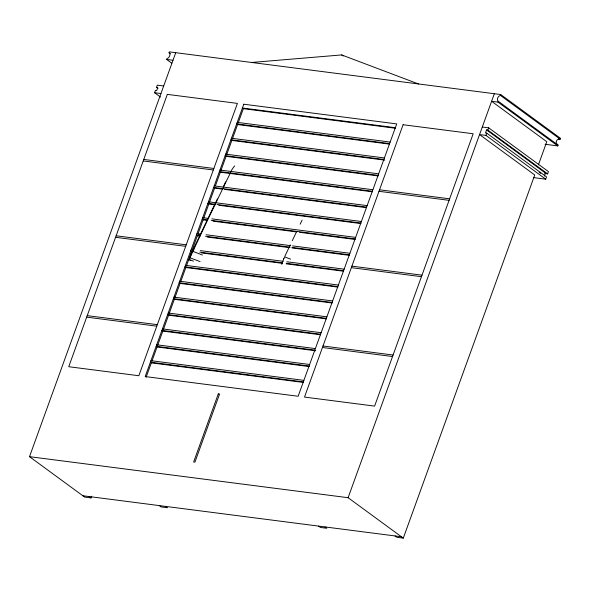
<?xml version="1.0" encoding="UTF-8"?>
<svg xmlns="http://www.w3.org/2000/svg" width="590" height="590" viewBox="0 0 590 590"><rect width="100%" height="100%" fill="white"/><g stroke="black" fill="none" stroke-linecap="round" stroke-linejoin="round"><path stroke-width="0.89" d="M160.48 97.055L154.58 92.726L155.399 90.462L156.674 90.624L157.773 87.593L156.498 87.431L157.316 85.167L163.688 85.985M171.793 63.226L166.631 59.443L166.918 58.639L168.054 58.071A3.496 2.544 -53.8 0 0 169.699 53.52L169.057 52.724L169.367 51.876L500.718 94.54L560.5 138.333L560.19 139.181C556.341 138.178 554.548 143.355 558.052 145.096L557.764 145.9L545.02 144.255M91.679 496.205L91.052 497.916L84.68 497.097L29.5 456.675L175.739 52.694M146.121 377.239L151.32 362.865L150.406 362.186L303.334 381.885M151.873 361.353L157.073 346.979L156.158 346.3L309.086 365.992M314.839 350.106L161.903 330.415L162.825 331.086L157.626 345.46L156.704 344.789L309.632 364.48M320.591 334.22L167.656 314.529L168.578 315.2L163.371 329.574L162.457 328.903L315.385 348.594M326.336 318.334L173.408 298.643L174.33 299.314L169.124 313.688L168.202 313.017L321.137 332.708M332.089 302.449L179.161 282.757L180.075 283.429L174.876 297.803L173.954 297.131L326.889 316.823M180.629 281.917L185.828 267.543L184.913 266.864L337.841 286.563M186.374 266.031L191.58 251.657L190.659 250.979L192.48 251.215M192.126 250.138L197.333 235.764L196.411 235.093L200.054 235.565M197.879 234.252L203.085 219.878L202.164 219.207L207.621 219.908M203.631 218.366L208.831 203.993L207.916 203.321L215.195 204.258M209.384 202.481L214.583 188.107L213.661 187.436L366.596 207.127M215.439 185.747L220.335 172.221L219.414 171.543L372.349 191.241M220.881 170.709L226.088 156.335L225.166 155.657L378.101 175.348M226.634 154.816L231.841 140.442L230.919 139.771L383.847 159.462M232.386 138.93L237.586 124.556L236.671 123.885L389.599 143.577M238.139 123.045L243.338 108.671L242.416 108L395.352 127.691M190.71 260.463L189.006 259.814L191.396 253.221L208.322 217.717M191.603 252.926L189.213 259.519L193.476 261.149M189.006 259.814C202.215 230.97 216.213 202.09 230.115 173.453M281.718 264.364L283.812 258.597M482.296 127.012L488.668 127.831L548.449 171.616L547.631 173.888L487.849 130.102L486.573 129.933L485.474 132.964L486.75 133.126L546.532 176.912L545.713 179.183L485.931 135.398L479.559 134.572L534.739 174.994L403.287 538.124L348.107 497.702L494.346 93.722M485.931 135.398L486.75 133.126M487.849 130.102L488.668 127.831M557.764 145.9L497.982 102.107L498.27 101.303L497.628 100.507A3.496 2.544 -53.8 0 1 499.273 95.964L500.409 95.396L500.718 94.54M538.412 164.853L546.79 141.711L491.61 101.288L497.982 102.107M544.341 176.078L545.433 173.047L486.573 129.933M284.793 256.407L290.302 244.85M292.264 240.72L296.202 232.467M300.14 224.215L302.11 220.122M208.72 216.891L217.378 198.978M223.278 186.757L225.638 181.875M191.396 253.213L192.724 251.311L202.458 255.028M283.606 258.885L284.933 256.982L290.612 259.15M251.62 62.466L341.662 54.929L418.465 83.95M166.631 59.443L173.003 60.261M558.383 138.945L560.19 139.181L500.409 95.396M154.58 92.726L160.952 93.552M243.338 108.671L395.359 128.244M237.217 122.373L390.145 142.065M237.586 124.556L389.606 144.137M544.887 173.534L547.631 173.888M231.464 138.259L384.4 157.95M533.847 177.656L545.713 179.183M231.841 140.442L384.769 160.141M225.712 154.145L378.647 173.836M226.088 156.335L378.109 175.909M143.768 159.44L213.86 168.467M379.54 189.796L449.632 198.823M219.967 170.031L372.895 189.722M143.222 160.952L213.315 169.979M378.987 191.315L449.086 200.334M220.335 172.221L372.356 191.794M214.214 185.916L367.142 205.615M214.583 188.107L222.777 189.161M224.598 189.397L366.604 207.68M208.462 201.81L361.39 221.501M217.017 204.494L360.844 223.013M208.831 203.993L215.203 204.811M218.846 205.283L360.851 223.566M202.709 217.695L208.174 218.396M211.81 218.868L355.645 237.387M211.264 220.38L355.092 238.898M203.085 219.878L207.636 220.468M213.093 221.169L296.844 231.951M299.572 232.305L355.106 239.459M196.957 233.581L200.6 234.046M206.065 234.754L290.723 245.654M292.544 245.89L349.892 253.272M198.793 234.37L200.607 234.606M205.512 236.266L290.177 247.166M291.991 247.402L349.346 254.784M197.333 235.764L200.062 236.118M207.348 237.055L289.27 247.608M292.006 247.955L349.354 255.345M116.134 235.786L186.226 244.813M351.898 266.149L421.99 275.169M115.581 237.298L185.673 246.325M351.352 267.661L421.444 276.688M191.212 249.467L193.94 249.821M200.312 250.639L283.148 261.304M286.792 261.776L344.14 269.158M199.767 252.151L282.603 262.823M286.246 263.288L343.594 270.67M201.596 252.94L282.61 263.376M286.253 263.848L343.601 271.23M185.459 265.353L338.387 285.044M185.828 267.543L337.849 287.116M179.707 281.238L332.635 300.937M180.075 283.429L332.096 303.002M174.33 299.314L326.351 318.888M168.578 315.2L320.599 334.781M87.232 315.628L157.323 324.655M322.995 345.991L393.088 355.018M86.678 317.14L156.77 326.167M322.45 347.503L392.542 356.53M162.825 331.086L315.753 350.785M157.073 346.979L309.094 366.552M150.952 360.674L303.88 380.366M151.32 362.865L303.341 382.438M29.5 456.675L348.107 497.702M82.843 495.748L401.451 536.775M403.287 538.124L396.915 537.306L395.079 535.956M190.334 257.904L200.069 261.621M498.27 101.303L558.052 145.096M539.186 172.302L540.661 173.379M341.662 54.929L343.137 56.006M169.057 52.724L170.532 53.808M156.498 87.431L157.972 88.515M324.987 526.929L326.823 528.279L320.451 527.46L318.615 526.11M165.679 506.419L167.523 507.761L161.151 506.943L159.307 505.593M89.215 496.574L91.052 497.916M230.587 172.273A23.917 23.069 34.8 0 1 234.724 165.901M167.324 94.371L68.735 366.715L138.827 375.742L237.416 103.397L167.324 94.371M243.788 104.216L145.199 376.56L298.134 396.259L396.723 123.907L243.788 104.216M218.293 393.891L193.645 461.977L194.921 462.14L219.569 394.054L218.293 393.891M403.095 124.726L304.506 397.077L374.598 406.104L473.187 133.753L403.095 124.726"/></g></svg>
